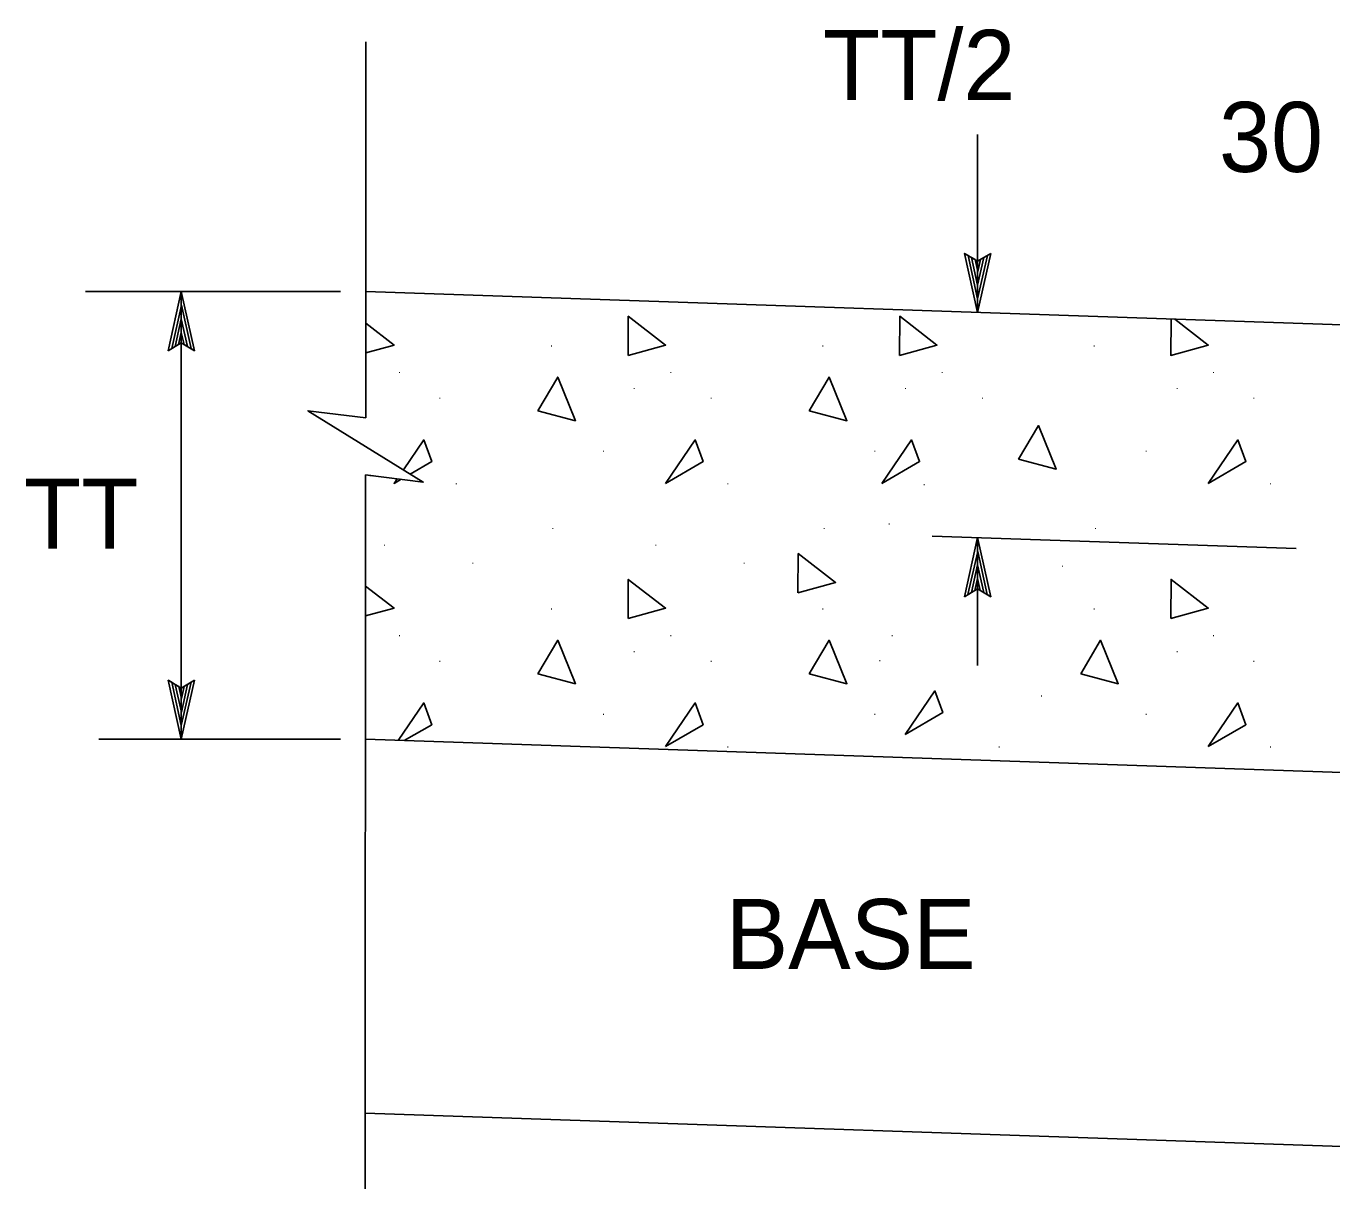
# Model space of a CAD drawing. Extents: x -894 to 866, y -476 to 714.
# Drawn here: x 285.3 to 415.9, y -92.4 to 23.8 of the extents above; entities that cross this region are included whole.
import ezdxf

# ---------------------------------------------------------------- set-up
doc = ezdxf.new("R2010")
doc.units = 0
for name, color, linetype in [('56 Stage 3 Anno', 7, 'Continuous'), ('57 Undefined', 7, 'Continuous'), ('60 Nongeo Data', 7, 'Continuous')]:
    doc.layers.add(name, color=color, linetype=linetype)

msp = doc.modelspace()

# ---------------------------------------------------------------- linework, layer by layer
at = {"layer": '56 Stage 3 Anno'}
for p, q in [((319.3, 22.26), (319.28, -15.33)), ((380.45, -4.79), (380.45, 12.99)), ((316.76, -2.7), (291.28, -2.7)), ((300.85, -2.7), (300.85, -47.46)), ((319.27, -21.03), (319.23, -92.4)), ((412.29, -28.39), (375.89, -27.15)), ((380.45, -40.07), (380.45, -27.3)), ((316.76, -47.46), (292.59, -47.46))]:
    msp.add_line(p, q, dxfattribs=at)
for points in [[(381.77, 1.12), (380.45, -4.79), (379.14, 1.12), (379.49, 0.91), (380.45, -3.42), (381.42, 0.91), (381.07, 0.7), (380.45, -2.07), (379.84, 0.7), (380.19, 0.49), (380.46, -0.71), (380.72, 0.49), (380.45, 0.33), (379.14, 1.12), (380.45, 0.33)], [(299.54, -8.61), (300.85, -2.7), (302.16, -8.61), (301.82, -8.4), (300.86, -4.07), (299.89, -8.4), (300.23, -8.19), (300.85, -5.42), (301.47, -8.19), (301.12, -7.98), (300.85, -6.78), (300.58, -7.98), (300.85, -7.82), (302.16, -8.61), (300.85, -7.82)], [(379.13, -33.21), (380.45, -27.3), (381.76, -33.21), (381.41, -33), (380.46, -28.67), (379.48, -33), (379.83, -32.79), (380.45, -30.02), (381.06, -32.79), (380.71, -32.58), (380.45, -31.38), (380.18, -32.58), (380.45, -32.42), (381.76, -33.21), (380.45, -32.42)], [(302.17, -41.55), (300.85, -47.46), (299.55, -41.55), (299.89, -41.76), (300.85, -46.09), (301.82, -41.76), (301.48, -41.97), (300.86, -44.74), (300.24, -41.97), (300.59, -42.18), (300.86, -43.38), (301.13, -42.18), (300.85, -42.34), (299.55, -41.55), (300.85, -42.34)]]:
    msp.add_lwpolyline(points, close=True, dxfattribs=at)
for points in [[(319.28, -15.33), (313.51, -14.62), (325.03, -21.74), (319.27, -21.03)], [(319.93, -21.11), (319.27, -21.03)]]:
    msp.add_lwpolyline(points, dxfattribs=at)
at = {"layer": '60 Nongeo Data'}
for p, q in [((464.95, -7.67), (319.28, -2.7)), ((526.99, -54.54), (319.26, -47.46)), ((466.99, -52.5), (319.26, -47.46)), ((526.99, -91.91), (319.23, -84.83))]:
    msp.add_line(p, q, dxfattribs=at)
for points in [[(345.5, -9.08), (345.53, -5.17), (349.25, -8.05)], [(372.63, -9.08), (372.66, -5.17), (376.38, -8.05)], [(336.49, -14.62), (338.47, -11.25), (340.25, -15.61)], [(363.62, -14.62), (365.6, -11.25), (367.38, -15.61)], [(384.54, -19.46), (386.52, -16.09), (388.3, -20.45)], [(349.25, -21.88), (352.22, -17.53), (353.01, -19.7)], [(370.88, -21.88), (373.85, -17.53), (374.64, -19.7)], [(403.5, -21.88), (406.47, -17.53), (407.26, -19.7)], [(362.49, -32.81), (362.52, -28.9), (366.24, -31.78)], [(345.5, -35.38), (345.53, -31.47), (349.25, -34.35)], [(399.75, -35.38), (399.78, -31.47), (403.5, -34.35)], [(336.49, -40.92), (338.47, -37.55), (340.25, -41.91)], [(363.62, -40.92), (365.6, -37.55), (367.38, -41.91)], [(390.75, -40.92), (392.72, -37.55), (394.51, -41.91)], [(373.2, -46.97), (376.17, -42.62), (376.96, -44.79)], [(349.25, -48.18), (352.22, -43.83), (353.01, -46)], [(403.5, -48.18), (406.47, -43.83), (407.26, -46)]]:
    msp.add_lwpolyline(points, close=True, dxfattribs=at)
for points in [[(319.28, -5.85), (322.12, -8.05), (319.28, -8.83)], [(400.15, -5.46), (403.5, -8.05), (399.75, -9.08), (399.78, -5.45)], [(323.05, -20.52), (325.09, -17.53), (325.88, -19.7), (323.74, -20.94)], [(322.84, -21.47), (322.12, -21.88), (322.44, -21.42)], [(319.27, -32.14), (322.12, -34.35), (319.26, -35.13)], [(322.54, -47.57), (325.09, -43.83), (325.88, -46), (323.14, -47.59)]]:
    msp.add_lwpolyline(points, dxfattribs=at)

# ---------------------------------------------------------------- texts
at = {"layer": '57 Undefined'}
for s, p in [('TT/2', (364.99, 16.46)), ('30', (404.57, 9.26)), ('TT', (285.12, -28.41)), ('BASE', (355.27, -70.42))]:
    msp.add_text(s, height=7, dxfattribs=at).set_placement(p)
at = {"layer": '60 Nongeo Data'}
for p in [(337.71, -8.2), (364.84, -8.2), (391.96, -8.2), (322.5, -10.85), (349.63, -10.85), (376.76, -10.85), (403.88, -10.85), (345.98, -12.45), (373.1, -12.45), (400.23, -12.45), (326.53, -13.42), (353.65, -13.42), (380.78, -13.42), (407.91, -13.42), (342.89, -18.72), (370.01, -18.72), (397.14, -18.72), (328.19, -21.98), (355.32, -21.98), (374.96, -22.06), (409.57, -21.98), (371.47, -26), (337.84, -26.45), (364.96, -26.45), (392.09, -26.45), (321, -28.11), (348.13, -28.11), (402.38, -28.11), (329.84, -29.91), (356.96, -29.91), (388.78, -30.21), (337.71, -34.5), (364.84, -34.5), (391.96, -34.5), (322.5, -37.15), (349.63, -37.15), (371.77, -37.15), (403.88, -37.15), (345.98, -38.75), (400.23, -38.75), (326.53, -39.72), (353.65, -39.72), (370.53, -39.66), (407.91, -39.72), (386.68, -43.2), (342.89, -45.02), (370.01, -45.02), (397.14, -45.02), (355.32, -48.28), (382.44, -48.28), (409.57, -48.28)]:
    msp.add_text('.', height=0.8, dxfattribs=at).set_placement(p)

doc.saveas('drawing.dxf')
